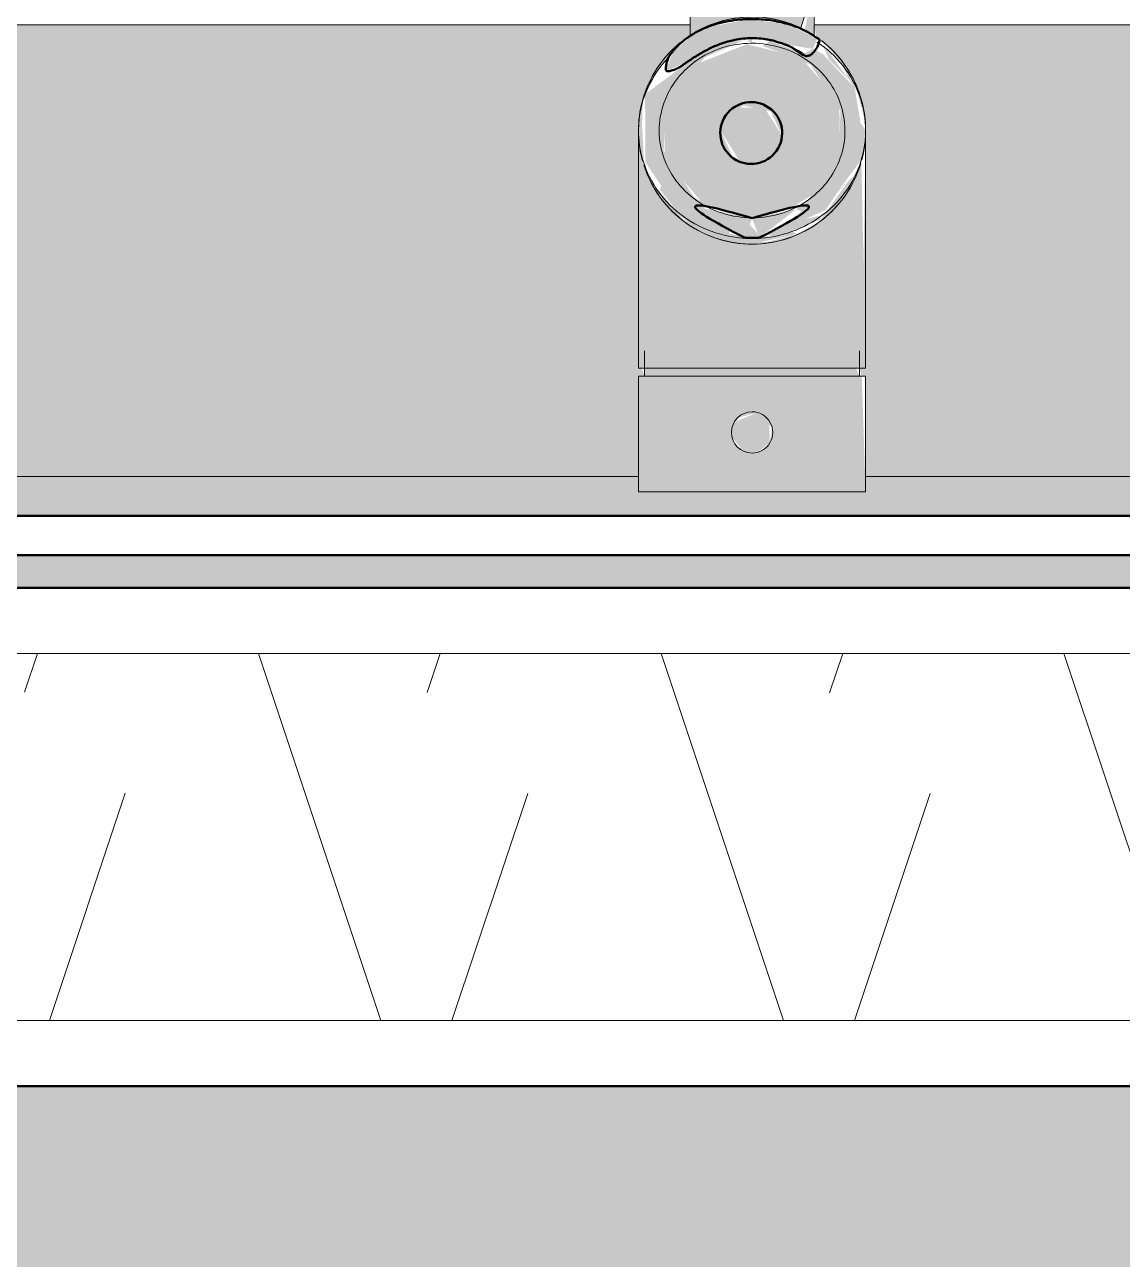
# Model space of a CAD drawing. Header units: inches. Extents: x -4218 to -1814, y 9706 to 12426.
# Drawn here: x -2580.91 to -2570.44, y 10645.15 to 10656.92 of the extents above; entities that cross this region are included whole.
import ezdxf

# ---------------------------------------------------------------- set-up
doc = ezdxf.new("R2010")
doc.units = ezdxf.units.IN
doc.header["$MEASUREMENT"] = 0
for name, color, linetype, lineweight in [('0-1', 7, 'Continuous', 5), ('0-2', 10, 'Continuous', 13), ('A-AREA-PATT-2', 7, 'Continuous', 9), ('A-GENM-1', 11, 'Continuous', 9), ('A-GENM-2', 7, 'Continuous', 9), ('A-GENM-3', 250, 'Continuous', 50), ('A-WALL-3', 250, 'Continuous', 50), ('A-WALL-4', 10, 'Continuous', 13), ('A-WALL-PATT-1', 7, 'Continuous', 9), ('A-WALL-PATT-2', 53, 'Continuous', 9), ('P-SANR-FIXT-2', 7, 'Continuous', 9), ('Q-CASE-1', 9, 'Continuous', 9), ('Q-CASE-3', 7, 'Continuous', 9)]:
    doc.layers.add(name, color=color, linetype=linetype, lineweight=lineweight)
pattern_1 = [(0, (0, 0), (30.72, 7.68), [1.267, -21.773, 1.267, -21.773, -122.88]), (0, (0, 0), (30.72, 7.68), [-46.08, 1.267, -44.813, 1.267, -21.773, -53.76]), (0, (0, 0), (30.72, 7.68), [-115.2, 1.267, -14.093, 1.267, -37.133]), (120, (11.52, 3.84), (-22.011075, 22.7643004), [1.267, -21.773, 1.267, -21.773, -122.88]), (120, (11.52, 3.84), (-22.011075, 22.7643004), [-46.08, 1.267, -44.813, 1.267, -21.773, -53.76]), (120, (11.52, 3.84), (-22.011075, 22.7643004), [-115.2, 1.267, -14.093, 1.267, -37.133]), (240, (15.36, 19.2), (-8.708925, -30.4443004), [1.267, -21.773, 1.267, -21.773, -122.88]), (240, (15.36, 19.2), (-8.708925, -30.4443004), [-46.08, 1.267, -44.813, 1.267, -21.773, -53.76]), (240, (15.36, 19.2), (-8.708925, -30.4443004), [-115.2, 1.267, -14.093, 1.267, -37.133])]

# ---------------------------------------------------------------- blocks, each defined once
blk = doc.blocks.new('Vanity Cabinet-Double Door - 33_-V63-FLOOR PLAN - 2ND FLOOR')
at = {"layer": 'Q-CASE-1'}
h = blk.add_hatch(color=256, dxfattribs=at)
h.paths.add_polyline_path([(15.238, 5.058), (1.978, 5.058), (2.001, 4.932), (2.082, 4.869), (2.248, 4.692), (2.375, 4.47), (2.454, 4.174), (2.47, 4.049), (2.433, 1.785), (2.411, 1.785), (2.433, 1.707), (2.47, 1.707), (2.47, 0.75), (16.488, 0.75), (16.488, 5.058)], flags=0)
h.paths.add_polyline_path([(-14.617, 5.058), (-15.012, 5.058), (-15.012, 0.75), (0.305, 0.75), (0.343, 1.707), (0.364, 1.707), (0.334, 1.785), (0.305, 1.785), (0.342, 4.329), (0.511, 4.67), (0.762, 4.928), (0.797, 4.969), (0.797, 5.058), (-13.762, 5.058)], flags=0)
blk.add_hatch(color=256, dxfattribs=at).paths.add_polyline_path([(16.488, 0.75), (2.47, 0.75), (2.433, 0.604), (0.305, 0.604), (0.305, 0.75), (-15.012, 0.75), (-15.387, 0.375), (16.863, 0.375)], flags=0)
at = {"layer": 'Q-CASE-3'}
for p, q in [((-15.012, 0.75), (0.305, 0.75)), ((2.47, 0.75), (16.488, 0.75))]:
    blk.add_line(p, q, dxfattribs=at)
blk = doc.blocks.new('kitchen_faucet_14143 - kitchen_faucet_14143-2440469-FLOOR PLAN - 2ND FLOOR')
at = {"layer": 'A-GENM-1'}
h = blk.add_hatch(color=256, dxfattribs=at)
h.paths.add_polyline_path([(0.292, 0.117), (0.05, 0.287), (-0.222, 0.115), (-0.216, -0.152), (-0.002, -0.302), (0.27, -0.132), (0.291, 0.106)], flags=0)
h.paths.add_polyline_path([(-6.524, 2.152), (-6.719, 2.408), (-6.988, 2.372), (-7.096, 2.119), (-6.935, 1.897), (-6.664, 1.91), (-6.528, 2.146)], flags=0)
for points in [[(-0.97, 0.462), (-6.244, 2.135), (-6.311, 1.881), (-6.367, 1.801), (-1.068, 0.112), (-0.987, 0.422), (-0.973, 0.457)], [(2.264, -1.083), (2.264, 1.083), (0.289, 1.042), (0.638, 0.864), (0.879, 0.626), (0.987, 0.422), (1.063, 0.149), (1.065, -0.132), (0.998, -0.395), (0.843, -0.664), (0.638, -0.864), (0.421, -0.988), (0.215, -1.054), (0.215, -1.083), (2.1, -1.083)], [(2.342, -1.024), (2.342, 1.024), (2.264, 0.989), (2.264, -1.024)], [(-0.569, -0.816), (-0.662, -0.607), (-0.831, -0.288), (-0.879, 0.046), (-0.832, 0.269), (-0.777, 0.581), (-0.878, 0.622), (-1.019, 0.324), (-1.059, -0.048), (-0.981, -0.436), (-0.917, -0.553), (-0.759, -0.749), (-0.596, -0.813), (-0.574, -0.815)], [(3.069, 0.051), (2.977, 0.17), (2.801, 0.164), (2.688, 0.051), (2.78, -0.17), (2.929, -0.19), (3.026, -0.106), (3.055, 0)], [(0.947, -0.19), (0.739, -0.47), (0.717, -0.394), (0.638, -0.551), (0.194, -0.842), (-0.274, -0.831), (-0.7, -0.448), (-0.852, -0.094), (-0.847, -0.229), (-0.727, -0.506), (-0.35, -1.016), (-0.341, -1.02), (0.302, -1.016), (0.445, -0.921), (0.795, -0.682), (0.94, -0.219)], [(0.984, -0.221), (0.939, -0.221), (0.795, -0.682), (0.525, -0.862), (0.563, -0.879), (0.818, -0.678), (0.892, -0.587), (0.975, -0.28)]]:
    blk.add_hatch(color=256, dxfattribs=at).paths.add_polyline_path(points, flags=0)
h = blk.add_hatch(color=256, dxfattribs=at)
h.paths.add_polyline_path([(-0.838, 0), (-0.881, 0), (-0.845, -0.048)], flags=0)
h.paths.add_polyline_path([(0.837, 0), (0.708, 0.422), (0.621, 0.564), (0.259, 0.842), (-0.274, 0.831), (-0.693, 0.47), (-0.823, -0.048), (-0.621, -0.564), (-0.256, -0.842), (0.274, -0.831), (0.693, -0.47), (0.826, -0.054)], flags=0)
h.paths.add_polyline_path([(0.886, 0), (0.843, 0.002), (0.885, -0.001)], flags=0)
h.paths.add_polyline_path([(1.083, 0), (0.985, 0.428), (0.96, 0.375), (1.009, 0.198), (1.009, 0.091), (0.984, 0.057), (0.896, -0.023), (1.021, -0.071), (0.981, -0.212), (0.975, -0.28), (0.888, -0.6), (1.002, -0.386), (1.065, -0.132)], flags=0)
h.paths.add_polyline_path([(0.851, -0.655), (0.486, -0.961), (0.66, -0.847), (0.843, -0.664)], flags=0)
h.paths.add_polyline_path([(0.851, 0.655), (0.638, 0.864), (0.404, 0.994), (0.484, 0.917), (0.843, 0.66)], flags=0)
h.paths.add_polyline_path([(0.322, 1.029), (0.28, 1.046), (0, 1.083), (-0.079, 1.03), (0.293, 1.026)], flags=0)
h.paths.add_polyline_path([(0.319, -1.03), (-0.206, -1.056), (0, -1.083), (0.317, -1.031)], flags=0)
h.paths.add_polyline_path([(0.292, 0.117), (0.266, -0.177), (-0.002, -0.302), (-0.24, -0.086), (-0.182, 0.178), (0.05, 0.287), (0.27, 0.132)], flags=0)
h.paths.add_polyline_path([(-0.353, 1.016), (-0.66, 0.847), (-0.495, 0.919), (-0.353, 1.016)], flags=0)
h.paths.add_polyline_path([(-0.356, -1.014), (-0.58, -0.908), (-0.404, -0.994), (-0.358, -1.013)], flags=0)
h.paths.add_polyline_path([(-0.887, 0.607), (-0.993, 0.409), (-1.068, 0.112), (-1.061, -0.162), (-1.056, 0.108), (-1.003, 0.375), (-0.908, 0.574)], flags=0)
h = blk.add_hatch(color=256, dxfattribs=at)
h.paths.add_polyline_path([(3.445, -1.083), (3.445, 1.083), (2.342, 1.046), (2.342, -1.083), (3.299, -1.083)], flags=0)
h.paths.add_polyline_path([(3.069, 0.051), (3.018, -0.139), (2.929, -0.19), (2.739, -0.139), (2.688, 0.051), (2.827, 0.19), (2.977, 0.17), (3.049, 0.098)], flags=0)
h = blk.add_hatch(color=256, dxfattribs=at)
h.paths.add_polyline_path([(-0.259, 0.842), (-0.212, 0.894), (-0.256, 0.844)], flags=0)
h.paths.add_polyline_path([(0.955, 0.252), (0.759, 0.701), (0.553, 0.838), (0.278, 1.042), (-0.116, 1.028), (-0.413, 0.977), (-0.546, 0.847), (-0.73, 0.674), (-0.777, 0.581), (-0.73, 0.495), (-0.856, 0.17), (-0.806, 0.103), (-0.629, 0.558), (-0.194, 0.842), (0.275, 0.83), (0.678, 0.521), (0.749, 0.422), (0.771, 0.468), (0.945, 0.259)], flags=0)
h = blk.add_hatch(color=256, dxfattribs=at)
h.paths.add_polyline_path([(1.009, 0.198), (0.938, 0.446), (0.84, 0.662), (0.815, 0.63), (0.896, 0.292), (0.91, 0.248), (0.994, 0.157)], flags=0)
h.paths.add_polyline_path([(0.661, 0.752), (0.404, 0.98), (0.638, 0.764)], flags=0)
h.paths.add_polyline_path([(-0.488, 0.923), (-0.825, 0.673), (-0.678, 0.733), (-0.495, 0.913)], flags=0)
h = blk.add_hatch(color=256, dxfattribs=at)
h.paths.add_polyline_path([(-0.9, -0.591), (-0.997, -0.398), (-1.066, -0.127), (-1.111, 0.094), (-2.64, 0.591), (-4.157, 0.55), (-4.044, 0.591), (-6.299, 0.57), (-6.299, -0.591), (-4.149, -0.565), (-4.113, -0.546), (-3.975, -0.591), (-0.938, -0.591)], flags=0)
h.paths.add_polyline_path([(-0.9, 0.591), (-1.304, 0.57), (-0.954, 0.502), (-0.908, 0.58)], flags=0)
h = blk.add_hatch(color=256, dxfattribs=at)
h.paths.add_polyline_path([(0.837, 0), (1.021, 0.071), (0.749, 0.422), (0.827, 0.048)], flags=0)
h.paths.add_polyline_path([(1.021, -0.071), (0.837, 0), (0.725, -0.541), (0.989, -0.122)], flags=0)
at = {"layer": 'A-GENM-2'}
for p, q in [((-0.97, 0.462), (-6.243, 2.175)), ((2.264, 1.083), (0, 1.083)), ((2.264, 1.083), (2.264, -1.083)), ((3.445, 1.083), (2.342, 1.083)), ((2.342, -1.083), (2.342, 1.083)), ((3.445, 1.083), (3.445, -1.083)), ((2.342, 1.024), (2.101, 1.024)), ((-0.9, 0.591), (-1.366, 0.591)), ((-6.299, -0.591), (-0.9, -0.591)), ((2.101, -1.024), (2.342, -1.024)), ((0, -1.083), (2.264, -1.083)), ((2.342, -1.083), (3.445, -1.083))]:
    blk.add_line(p, q, dxfattribs=at)
at = {"layer": 'A-GENM-2', "flags": 128}
for points in [[(0.269, 1.049), (0.227, 1.059), (0.184, 1.067), (0.141, 1.073), (0.098, 1.078), (0.055, 1.081), (0.012, 1.083), (-0.032, 1.082), (-0.075, 1.08), (-0.118, 1.076), (-0.161, 1.071), (-0.204, 1.063), (-0.246, 1.054), (-0.288, 1.044), (-0.329, 1.031), (-0.37, 1.017), (-0.411, 1.002), (-0.451, 0.984), (-0.49, 0.966), (-0.528, 0.945), (-0.565, 0.923), (-0.602, 0.9), (-0.637, 0.875), (-0.672, 0.849), (-0.705, 0.822), (-0.737, 0.793), (-0.768, 0.763), (-0.798, 0.731), (-0.827, 0.699), (-0.854, 0.665)], [(0, 1.083), (-0.041, 1.082), (-0.083, 1.079), (-0.124, 1.075), (-0.165, 1.069), (-0.206, 1.061), (-0.246, 1.051), (-0.286, 1.04), (-0.325, 1.027), (-0.364, 1.013), (-0.403, 0.996), (-0.44, 0.979), (-0.477, 0.959), (-0.513, 0.938), (-0.549, 0.916), (-0.583, 0.892), (-0.617, 0.867), (-0.649, 0.84), (-0.681, 0.812), (-0.711, 0.783), (-0.74, 0.752), (-0.768, 0.721), (-0.795, 0.688), (-0.82, 0.654), (-0.844, 0.619)], [(0.269, 1.049), (0.227, 1.059), (0.184, 1.067), (0.141, 1.073), (0.098, 1.078), (0.055, 1.081), (0.012, 1.083), (-0.032, 1.082), (-0.075, 1.08), (-0.118, 1.076), (-0.161, 1.071), (-0.204, 1.063), (-0.246, 1.054), (-0.288, 1.044), (-0.329, 1.031)], [(0.269, 1.049), (0.227, 1.059), (0.184, 1.067), (0.141, 1.073), (0.098, 1.078), (0.055, 1.081), (0.012, 1.083), (-0.032, 1.082), (-0.075, 1.08), (-0.118, 1.076), (-0.161, 1.071), (-0.204, 1.063), (-0.246, 1.054), (-0.288, 1.044), (-0.329, 1.031)], [(0.269, 1.049), (0.227, 1.059), (0.184, 1.067), (0.141, 1.073), (0.098, 1.078), (0.055, 1.081), (0.012, 1.083), (-0.032, 1.082), (-0.075, 1.08), (-0.118, 1.076), (-0.161, 1.071), (-0.204, 1.063), (-0.246, 1.054), (-0.288, 1.044), (-0.329, 1.031)], [(0.269, 1.049), (0.227, 1.059), (0.184, 1.067), (0.141, 1.073), (0.098, 1.078), (0.055, 1.081), (0.012, 1.083), (-0.032, 1.082), (-0.075, 1.08), (-0.118, 1.076), (-0.161, 1.071), (-0.204, 1.063), (-0.246, 1.054), (-0.288, 1.044), (-0.329, 1.031)], [(0.269, 1.049), (0.227, 1.059), (0.184, 1.067), (0.141, 1.073), (0.098, 1.078), (0.055, 1.081), (0.012, 1.083), (-0.032, 1.082), (-0.075, 1.08), (-0.118, 1.076), (-0.161, 1.071), (-0.204, 1.063), (-0.246, 1.054), (-0.288, 1.044), (-0.329, 1.031)], [(1.029, 0), (1.028, 0.043), (1.026, 0.086), (1.022, 0.129), (1.016, 0.172), (1.009, 0.214), (1, 0.256), (0.989, 0.298), (0.977, 0.339), (0.964, 0.38), (0.949, 0.42), (0.932, 0.459), (0.914, 0.498), (0.894, 0.536), (0.873, 0.573), (0.851, 0.609), (0.827, 0.644), (0.802, 0.679), (0.775, 0.712), (0.748, 0.744), (0.719, 0.775), (0.689, 0.804), (0.658, 0.833), (0.626, 0.86), (0.592, 0.885), (0.558, 0.91), (0.523, 0.932), (0.487, 0.954), (0.45, 0.974), (0.413, 0.992), (0.375, 1.008), (0.336, 1.023), (0.297, 1.037), (0.257, 1.048), (0.216, 1.058), (0.176, 1.067), (0.135, 1.073), (0.094, 1.078), (0.053, 1.081), (0.011, 1.083), (0, 1.083)], [(-0.37, 1.017), (-0.411, 1.002), (-0.451, 0.984), (-0.49, 0.966), (-0.528, 0.945), (-0.565, 0.923), (-0.602, 0.9), (-0.637, 0.875), (-0.672, 0.849), (-0.705, 0.822), (-0.737, 0.793), (-0.768, 0.763), (-0.798, 0.731), (-0.827, 0.699), (-0.854, 0.665)], [(-0.37, 1.017), (-0.411, 1.002), (-0.451, 0.984), (-0.49, 0.966), (-0.528, 0.945), (-0.565, 0.923), (-0.602, 0.9), (-0.637, 0.875), (-0.672, 0.849), (-0.705, 0.822), (-0.737, 0.793), (-0.768, 0.763), (-0.798, 0.731), (-0.827, 0.699), (-0.854, 0.665)], [(-0.37, 1.017), (-0.411, 1.002), (-0.451, 0.984), (-0.49, 0.966), (-0.528, 0.945), (-0.565, 0.923), (-0.602, 0.9), (-0.637, 0.875), (-0.672, 0.849), (-0.705, 0.822), (-0.737, 0.793), (-0.768, 0.763), (-0.798, 0.731), (-0.827, 0.699), (-0.854, 0.665)], [(-0.37, 1.017), (-0.411, 1.002), (-0.451, 0.984), (-0.49, 0.966), (-0.528, 0.945), (-0.565, 0.923), (-0.602, 0.9), (-0.637, 0.875), (-0.672, 0.849), (-0.705, 0.822), (-0.737, 0.793), (-0.768, 0.763), (-0.798, 0.731), (-0.827, 0.699), (-0.854, 0.665)], [(-0.37, 1.017), (-0.411, 1.002), (-0.451, 0.984), (-0.49, 0.966), (-0.528, 0.945), (-0.565, 0.923), (-0.602, 0.9), (-0.637, 0.875), (-0.672, 0.849), (-0.705, 0.822), (-0.737, 0.793), (-0.768, 0.763), (-0.798, 0.731), (-0.827, 0.699), (-0.854, 0.665)], [(1.083, 0), (1.082, 0.043), (1.079, 0.087), (1.075, 0.13), (1.069, 0.172), (1.061, 0.215), (1.052, 0.257), (1.041, 0.299), (1.028, 0.341), (1.013, 0.381), (0.997, 0.422), (0.98, 0.461), (0.96, 0.5), (0.94, 0.538), (0.917, 0.575), (0.894, 0.611), (0.868, 0.647), (0.842, 0.681), (0.814, 0.714), (0.785, 0.746), (0.754, 0.777), (0.723, 0.806), (0.69, 0.834), (0.656, 0.861), (0.621, 0.887), (0.585, 0.911), (0.548, 0.934), (0.51, 0.955), (0.472, 0.975), (0.432, 0.993), (0.392, 1.009), (0.352, 1.024), (0.31, 1.037)], [(0.868, 0.647), (0.842, 0.681), (0.814, 0.714), (0.785, 0.746), (0.754, 0.777), (0.723, 0.806), (0.69, 0.834), (0.656, 0.861), (0.621, 0.887), (0.585, 0.911), (0.548, 0.934), (0.51, 0.955), (0.472, 0.975), (0.432, 0.993), (0.392, 1.009)], [(0.868, 0.647), (0.842, 0.681), (0.814, 0.714), (0.785, 0.746), (0.754, 0.777), (0.723, 0.806), (0.69, 0.834), (0.656, 0.861), (0.621, 0.887), (0.585, 0.911), (0.548, 0.934), (0.51, 0.955), (0.472, 0.975), (0.432, 0.993), (0.392, 1.009)], [(0.868, 0.647), (0.842, 0.681), (0.814, 0.714), (0.785, 0.746), (0.754, 0.777), (0.723, 0.806), (0.69, 0.834), (0.656, 0.861), (0.621, 0.887), (0.585, 0.911), (0.548, 0.934), (0.51, 0.955), (0.472, 0.975), (0.432, 0.993), (0.392, 1.009)], [(0.868, 0.647), (0.842, 0.681), (0.814, 0.714), (0.785, 0.746), (0.754, 0.777), (0.723, 0.806), (0.69, 0.834), (0.656, 0.861), (0.621, 0.887), (0.585, 0.911), (0.548, 0.934), (0.51, 0.955), (0.472, 0.975), (0.432, 0.993), (0.392, 1.009)], [(0.868, 0.647), (0.842, 0.681), (0.814, 0.714), (0.785, 0.746), (0.754, 0.777), (0.723, 0.806), (0.69, 0.834), (0.656, 0.861), (0.621, 0.887), (0.585, 0.911), (0.548, 0.934), (0.51, 0.955), (0.472, 0.975), (0.432, 0.993), (0.392, 1.009)], [(-0.832, 0), (-0.832, 0.036), (-0.83, 0.071), (-0.826, 0.107), (-0.821, 0.142), (-0.815, 0.177), (-0.808, 0.212), (-0.799, 0.246), (-0.789, 0.28), (-0.778, 0.314), (-0.766, 0.347), (-0.752, 0.379), (-0.737, 0.411), (-0.721, 0.442), (-0.704, 0.473), (-0.685, 0.502), (-0.666, 0.531), (-0.645, 0.559), (-0.624, 0.586), (-0.601, 0.612), (-0.578, 0.637), (-0.553, 0.661), (-0.528, 0.685), (-0.502, 0.706), (-0.475, 0.727), (-0.448, 0.747), (-0.419, 0.765), (-0.39, 0.782), (-0.361, 0.798), (-0.33, 0.813), (-0.3, 0.826), (-0.269, 0.838), (-0.237, 0.849), (-0.205, 0.858), (-0.173, 0.866), (-0.141, 0.873), (-0.108, 0.878), (-0.075, 0.882), (-0.042, 0.885), (-0.009, 0.886), (0, 0.886)], [(0, 0.886), (0.033, 0.885), (0.066, 0.883), (0.099, 0.88), (0.132, 0.875), (0.164, 0.868), (0.197, 0.861), (0.229, 0.852), (0.26, 0.841), (0.291, 0.83), (0.322, 0.817), (0.353, 0.802), (0.382, 0.787), (0.411, 0.77), (0.44, 0.752), (0.468, 0.733), (0.495, 0.712), (0.521, 0.691), (0.547, 0.668), (0.571, 0.644), (0.595, 0.619), (0.618, 0.593), (0.64, 0.567), (0.661, 0.539), (0.68, 0.51), (0.699, 0.481), (0.717, 0.45), (0.733, 0.42), (0.748, 0.388), (0.762, 0.356), (0.775, 0.323), (0.787, 0.289), (0.797, 0.255), (0.806, 0.221), (0.814, 0.186), (0.82, 0.151), (0.825, 0.116), (0.829, 0.081), (0.831, 0.045), (0.832, 0.01), (0.832, 0)], [(1.083, 0), (1.082, 0.043), (1.079, 0.087), (1.075, 0.13), (1.069, 0.172), (1.061, 0.215), (1.052, 0.257), (1.041, 0.299), (1.028, 0.341), (1.013, 0.381), (0.997, 0.422), (0.98, 0.461), (0.96, 0.5), (0.94, 0.538), (0.917, 0.575), (0.894, 0.611)], [(1.083, 0), (1.082, 0.043), (1.079, 0.087), (1.075, 0.13), (1.069, 0.172), (1.061, 0.215), (1.052, 0.257), (1.041, 0.299), (1.028, 0.341), (1.013, 0.381), (0.997, 0.422), (0.98, 0.461), (0.96, 0.5), (0.94, 0.538), (0.917, 0.575), (0.894, 0.611)], [(1.083, 0), (1.082, 0.043), (1.079, 0.087), (1.075, 0.13), (1.069, 0.172), (1.061, 0.215), (1.052, 0.257), (1.041, 0.299), (1.028, 0.341), (1.013, 0.381), (0.997, 0.422), (0.98, 0.461), (0.96, 0.5), (0.94, 0.538), (0.917, 0.575), (0.894, 0.611)], [(1.083, 0), (1.082, 0.043), (1.079, 0.087), (1.075, 0.13), (1.069, 0.172), (1.061, 0.215), (1.052, 0.257), (1.041, 0.299), (1.028, 0.341), (1.013, 0.381), (0.997, 0.422), (0.98, 0.461), (0.96, 0.5), (0.94, 0.538), (0.917, 0.575), (0.894, 0.611)], [(1.083, 0), (1.082, 0.043), (1.079, 0.087), (1.075, 0.13), (1.069, 0.172), (1.061, 0.215), (1.052, 0.257), (1.041, 0.299), (1.028, 0.341), (1.013, 0.381), (0.997, 0.422), (0.98, 0.461), (0.96, 0.5), (0.94, 0.538), (0.917, 0.575), (0.894, 0.611)], [(-0.951, 0.507), (-0.969, 0.468), (-0.986, 0.429), (-1.002, 0.389), (-1.016, 0.349), (-1.028, 0.308), (-1.039, 0.266), (-1.048, 0.224), (-1.056, 0.182), (-1.062, 0.139), (-1.066, 0.096), (-1.069, 0.053), (-1.07, 0.01), (-1.07, 0)], [(-0.874, 0), (-0.873, 0.036), (-0.871, 0.071), (-0.868, 0.107), (-0.863, 0.142), (-0.857, 0.177), (-0.849, 0.212), (-0.841, 0.246), (-0.831, 0.28), (-0.82, 0.314), (-0.807, 0.347), (-0.793, 0.379), (-0.779, 0.411), (-0.762, 0.442), (-0.745, 0.473), (-0.73, 0.497)], [(-0.988, 0.443), (-1.005, 0.403), (-1.02, 0.363), (-1.034, 0.322), (-1.046, 0.28), (-1.056, 0.238), (-1.065, 0.196), (-1.072, 0.153), (-1.077, 0.11), (-1.081, 0.067), (-1.082, 0.023), (-1.083, 0)], [(-0.988, 0.443), (-1.005, 0.403), (-1.02, 0.363), (-1.034, 0.322), (-1.046, 0.28), (-1.056, 0.238), (-1.065, 0.196), (-1.072, 0.153), (-1.077, 0.11), (-1.081, 0.067), (-1.082, 0.023), (-1.083, 0)], [(-0.988, 0.443), (-1.005, 0.403), (-1.02, 0.363), (-1.034, 0.322), (-1.046, 0.28), (-1.056, 0.238), (-1.065, 0.196), (-1.072, 0.153), (-1.077, 0.11), (-1.081, 0.067), (-1.082, 0.023), (-1.083, 0)], [(-0.988, 0.443), (-1.005, 0.403), (-1.02, 0.363), (-1.034, 0.322), (-1.046, 0.28), (-1.056, 0.238), (-1.065, 0.196), (-1.072, 0.153), (-1.077, 0.11), (-1.081, 0.067), (-1.082, 0.023), (-1.083, 0)], [(-0.988, 0.443), (-1.005, 0.403), (-1.02, 0.363), (-1.034, 0.322), (-1.046, 0.28), (-1.056, 0.238), (-1.065, 0.196), (-1.072, 0.153), (-1.077, 0.11), (-1.081, 0.067), (-1.082, 0.023), (-1.083, 0)], [(-0.988, 0.443), (-1.005, 0.403), (-1.02, 0.363), (-1.034, 0.322), (-1.046, 0.28), (-1.056, 0.238), (-1.065, 0.196), (-1.072, 0.153), (-1.077, 0.11), (-1.081, 0.067), (-1.082, 0.023), (-1.083, 0)], [(-1.083, 0), (-1.082, -0.043), (-1.079, -0.087), (-1.075, -0.13), (-1.069, -0.172), (-1.061, -0.215), (-1.052, -0.257), (-1.041, -0.299), (-1.028, -0.341), (-1.013, -0.381), (-0.997, -0.422)], [(-1.083, 0), (-1.082, -0.043), (-1.079, -0.087), (-1.075, -0.13), (-1.069, -0.172), (-1.061, -0.215), (-1.052, -0.257), (-1.041, -0.299), (-1.028, -0.341), (-1.013, -0.381), (-0.997, -0.422)], [(-1.083, 0), (-1.082, -0.043), (-1.079, -0.087), (-1.075, -0.13), (-1.069, -0.172), (-1.061, -0.215), (-1.052, -0.257), (-1.041, -0.299), (-1.028, -0.341), (-1.013, -0.381), (-0.997, -0.422)], [(-1.083, 0), (-1.082, -0.043), (-1.079, -0.087), (-1.075, -0.13), (-1.069, -0.172), (-1.061, -0.215), (-1.052, -0.257), (-1.041, -0.299), (-1.028, -0.341), (-1.013, -0.381), (-0.997, -0.422)], [(-1.083, 0), (-1.082, -0.043), (-1.079, -0.087), (-1.075, -0.13), (-1.069, -0.172), (-1.061, -0.215), (-1.052, -0.257), (-1.041, -0.299), (-1.028, -0.341), (-1.013, -0.381), (-0.997, -0.422)], [(-1.083, 0), (-1.082, -0.043), (-1.079, -0.087), (-1.075, -0.13), (-1.069, -0.172), (-1.061, -0.215), (-1.052, -0.257), (-1.041, -0.299), (-1.028, -0.341), (-1.013, -0.381), (-0.997, -0.422)], [(-1.07, 0), (-1.07, -0.043), (-1.067, -0.086), (-1.063, -0.129), (-1.057, -0.172), (-1.05, -0.214), (-1.041, -0.256), (-1.031, -0.298), (-1.019, -0.339), (-1.005, -0.38), (-0.99, -0.42), (-0.973, -0.459), (-0.955, -0.498), (-0.951, -0.507)], [(-0.775, -0.419), (-0.79, -0.387), (-0.804, -0.355), (-0.817, -0.322), (-0.828, -0.288), (-0.839, -0.254), (-0.848, -0.22), (-0.855, -0.185), (-0.862, -0.15), (-0.867, -0.115), (-0.87, -0.08), (-0.873, -0.044), (-0.874, -0.008), (-0.874, 0)], [(0, -0.886), (-0.033, -0.885), (-0.066, -0.883), (-0.099, -0.88), (-0.132, -0.875), (-0.164, -0.868), (-0.197, -0.861), (-0.229, -0.852), (-0.26, -0.841), (-0.291, -0.83), (-0.322, -0.817), (-0.353, -0.802), (-0.382, -0.787), (-0.411, -0.77), (-0.44, -0.752), (-0.468, -0.733), (-0.495, -0.712), (-0.521, -0.691), (-0.547, -0.668), (-0.571, -0.644), (-0.595, -0.619), (-0.618, -0.593), (-0.64, -0.567), (-0.661, -0.539), (-0.68, -0.51), (-0.699, -0.481), (-0.717, -0.45), (-0.733, -0.42), (-0.748, -0.388), (-0.762, -0.356), (-0.775, -0.323), (-0.787, -0.289), (-0.797, -0.255), (-0.806, -0.221), (-0.814, -0.186), (-0.82, -0.151), (-0.825, -0.116), (-0.829, -0.081), (-0.831, -0.045), (-0.832, -0.01), (-0.832, 0)], [(0, -1.083), (0.041, -1.082), (0.083, -1.079), (0.124, -1.075), (0.165, -1.069), (0.206, -1.061), (0.246, -1.051), (0.286, -1.04), (0.325, -1.027), (0.364, -1.013), (0.403, -0.996), (0.44, -0.979), (0.477, -0.959), (0.513, -0.938), (0.549, -0.916), (0.583, -0.892), (0.617, -0.867), (0.649, -0.84), (0.681, -0.812), (0.711, -0.783), (0.74, -0.752), (0.768, -0.721), (0.795, -0.688), (0.82, -0.654), (0.844, -0.619), (0.867, -0.583), (0.889, -0.546), (0.909, -0.508), (0.927, -0.47), (0.944, -0.431), (0.96, -0.391), (0.974, -0.35), (0.986, -0.309), (0.997, -0.267), (1.006, -0.225), (1.014, -0.183), (1.02, -0.141), (1.025, -0.098), (1.028, -0.055), (1.029, -0.012), (1.029, 0)], [(0.832, 0), (0.832, -0.036), (0.83, -0.071), (0.826, -0.107), (0.821, -0.142), (0.815, -0.177), (0.808, -0.212), (0.799, -0.246), (0.789, -0.28), (0.778, -0.314), (0.766, -0.347), (0.752, -0.379), (0.737, -0.411), (0.721, -0.442), (0.704, -0.473), (0.685, -0.502), (0.666, -0.531), (0.645, -0.559), (0.624, -0.586), (0.601, -0.612), (0.578, -0.637), (0.553, -0.661), (0.528, -0.685), (0.502, -0.706), (0.475, -0.727), (0.448, -0.747), (0.419, -0.765), (0.39, -0.782), (0.361, -0.798), (0.33, -0.813), (0.3, -0.826), (0.269, -0.838), (0.237, -0.849), (0.205, -0.858), (0.173, -0.866), (0.141, -0.873), (0.108, -0.878), (0.075, -0.882), (0.042, -0.885), (0.009, -0.886), (0, -0.886)], [(0.329, -1.031), (0.37, -1.017), (0.411, -1.002), (0.451, -0.984), (0.49, -0.966), (0.528, -0.945), (0.565, -0.923), (0.602, -0.9), (0.637, -0.875), (0.672, -0.849), (0.705, -0.822), (0.737, -0.793), (0.768, -0.763), (0.798, -0.731), (0.827, -0.699), (0.854, -0.665), (0.88, -0.63), (0.905, -0.595), (0.928, -0.558), (0.949, -0.521), (0.969, -0.482), (0.988, -0.443), (1.005, -0.403), (1.02, -0.363), (1.034, -0.322), (1.046, -0.28), (1.056, -0.238), (1.065, -0.196), (1.072, -0.153), (1.077, -0.11), (1.081, -0.067), (1.082, -0.023), (1.083, 0)], [(0.88, -0.63), (0.905, -0.595), (0.928, -0.558), (0.949, -0.521), (0.969, -0.482), (0.988, -0.443), (1.005, -0.403), (1.02, -0.363), (1.034, -0.322), (1.046, -0.28), (1.056, -0.238), (1.065, -0.196), (1.072, -0.153), (1.077, -0.11), (1.081, -0.067), (1.082, -0.023), (1.083, 0)], [(0.88, -0.63), (0.905, -0.595), (0.928, -0.558), (0.949, -0.521), (0.969, -0.482), (0.988, -0.443), (1.005, -0.403), (1.02, -0.363), (1.034, -0.322), (1.046, -0.28), (1.056, -0.238), (1.065, -0.196), (1.072, -0.153), (1.077, -0.11), (1.081, -0.067), (1.082, -0.023), (1.083, 0)], [(0.88, -0.63), (0.905, -0.595), (0.928, -0.558), (0.949, -0.521), (0.969, -0.482), (0.988, -0.443), (1.005, -0.403), (1.02, -0.363), (1.034, -0.322), (1.046, -0.28), (1.056, -0.238), (1.065, -0.196), (1.072, -0.153), (1.077, -0.11), (1.081, -0.067), (1.082, -0.023), (1.083, 0)], [(0.88, -0.63), (0.905, -0.595), (0.928, -0.558), (0.949, -0.521), (0.969, -0.482), (0.988, -0.443), (1.005, -0.403), (1.02, -0.363), (1.034, -0.322), (1.046, -0.28), (1.056, -0.238), (1.065, -0.196), (1.072, -0.153), (1.077, -0.11), (1.081, -0.067), (1.082, -0.023), (1.083, 0)], [(0.88, -0.63), (0.905, -0.595), (0.928, -0.558), (0.949, -0.521), (0.969, -0.482), (0.988, -0.443), (1.005, -0.403), (1.02, -0.363), (1.034, -0.322), (1.046, -0.28), (1.056, -0.238), (1.065, -0.196), (1.072, -0.153), (1.077, -0.11), (1.081, -0.067), (1.082, -0.023), (1.083, 0)], [(-0.98, -0.461), (-0.96, -0.5), (-0.94, -0.538), (-0.917, -0.575), (-0.894, -0.611)], [(-0.98, -0.461), (-0.96, -0.5), (-0.94, -0.538), (-0.917, -0.575), (-0.894, -0.611)], [(-0.98, -0.461), (-0.96, -0.5), (-0.94, -0.538), (-0.917, -0.575), (-0.894, -0.611)], [(-0.98, -0.461), (-0.96, -0.5), (-0.94, -0.538), (-0.917, -0.575), (-0.894, -0.611)], [(-0.98, -0.461), (-0.96, -0.5), (-0.94, -0.538), (-0.917, -0.575), (-0.894, -0.611)], [(-0.98, -0.461), (-0.96, -0.5), (-0.94, -0.538), (-0.917, -0.575), (-0.894, -0.611)], [(0.37, -1.017), (0.411, -1.002), (0.451, -0.984), (0.49, -0.966), (0.528, -0.945), (0.565, -0.923), (0.602, -0.9), (0.637, -0.875), (0.672, -0.849), (0.705, -0.822), (0.737, -0.793), (0.768, -0.763), (0.798, -0.731), (0.827, -0.699), (0.854, -0.665)], [(0.37, -1.017), (0.411, -1.002), (0.451, -0.984), (0.49, -0.966), (0.528, -0.945), (0.565, -0.923), (0.602, -0.9), (0.637, -0.875), (0.672, -0.849), (0.705, -0.822), (0.737, -0.793), (0.768, -0.763), (0.798, -0.731), (0.827, -0.699), (0.854, -0.665)], [(0.37, -1.017), (0.411, -1.002), (0.451, -0.984), (0.49, -0.966), (0.528, -0.945), (0.565, -0.923), (0.602, -0.9), (0.637, -0.875), (0.672, -0.849), (0.705, -0.822), (0.737, -0.793), (0.768, -0.763), (0.798, -0.731), (0.827, -0.699), (0.854, -0.665)], [(0.37, -1.017), (0.411, -1.002), (0.451, -0.984), (0.49, -0.966), (0.528, -0.945), (0.565, -0.923), (0.602, -0.9), (0.637, -0.875), (0.672, -0.849), (0.705, -0.822), (0.737, -0.793), (0.768, -0.763), (0.798, -0.731), (0.827, -0.699), (0.854, -0.665)], [(0.37, -1.017), (0.411, -1.002), (0.451, -0.984), (0.49, -0.966), (0.528, -0.945), (0.565, -0.923), (0.602, -0.9), (0.637, -0.875), (0.672, -0.849), (0.705, -0.822), (0.737, -0.793), (0.768, -0.763), (0.798, -0.731), (0.827, -0.699), (0.854, -0.665)], [(-0.785, -0.746), (-0.754, -0.777), (-0.723, -0.806), (-0.69, -0.834), (-0.656, -0.861), (-0.621, -0.887), (-0.585, -0.911), (-0.548, -0.934), (-0.51, -0.955), (-0.472, -0.975), (-0.432, -0.993), (-0.392, -1.009)], [(-0.785, -0.746), (-0.754, -0.777), (-0.723, -0.806), (-0.69, -0.834), (-0.656, -0.861), (-0.621, -0.887), (-0.585, -0.911), (-0.548, -0.934), (-0.51, -0.955), (-0.472, -0.975), (-0.432, -0.993), (-0.392, -1.009)], [(-0.785, -0.746), (-0.754, -0.777), (-0.723, -0.806), (-0.69, -0.834), (-0.656, -0.861), (-0.621, -0.887), (-0.585, -0.911), (-0.548, -0.934), (-0.51, -0.955), (-0.472, -0.975), (-0.432, -0.993), (-0.392, -1.009)], [(-0.785, -0.746), (-0.754, -0.777), (-0.723, -0.806), (-0.69, -0.834), (-0.656, -0.861), (-0.621, -0.887), (-0.585, -0.911), (-0.548, -0.934), (-0.51, -0.955), (-0.472, -0.975), (-0.432, -0.993), (-0.392, -1.009)], [(-0.785, -0.746), (-0.754, -0.777), (-0.723, -0.806), (-0.69, -0.834), (-0.656, -0.861), (-0.621, -0.887), (-0.585, -0.911), (-0.548, -0.934), (-0.51, -0.955), (-0.472, -0.975), (-0.432, -0.993), (-0.392, -1.009)], [(-0.785, -0.746), (-0.754, -0.777), (-0.723, -0.806), (-0.69, -0.834), (-0.656, -0.861), (-0.621, -0.887), (-0.585, -0.911), (-0.548, -0.934), (-0.51, -0.955), (-0.472, -0.975), (-0.432, -0.993), (-0.392, -1.009)], [(-0.689, -0.804), (-0.658, -0.833), (-0.626, -0.86), (-0.592, -0.885), (-0.558, -0.91), (-0.523, -0.932), (-0.487, -0.954), (-0.45, -0.974), (-0.413, -0.992), (-0.375, -1.008), (-0.336, -1.023), (-0.297, -1.037), (-0.257, -1.048), (-0.216, -1.058), (-0.176, -1.067), (-0.135, -1.073), (-0.094, -1.078), (-0.053, -1.081), (-0.011, -1.083), (0, -1.083)], [(-0.352, -1.024), (-0.31, -1.037), (-0.269, -1.049), (-0.227, -1.059), (-0.184, -1.067), (-0.141, -1.073), (-0.098, -1.078), (-0.055, -1.081), (-0.012, -1.083), (0.032, -1.082), (0.075, -1.08), (0.118, -1.076), (0.161, -1.071), (0.204, -1.063), (0.246, -1.054), (0.288, -1.044)], [(-0.31, -1.037), (-0.269, -1.049), (-0.227, -1.059), (-0.184, -1.067), (-0.141, -1.073), (-0.098, -1.078), (-0.055, -1.081), (-0.012, -1.083), (0.032, -1.082), (0.075, -1.08), (0.118, -1.076), (0.161, -1.071), (0.204, -1.063), (0.246, -1.054), (0.288, -1.044)], [(-0.31, -1.037), (-0.269, -1.049), (-0.227, -1.059), (-0.184, -1.067), (-0.141, -1.073), (-0.098, -1.078), (-0.055, -1.081), (-0.012, -1.083), (0.032, -1.082), (0.075, -1.08), (0.118, -1.076), (0.161, -1.071), (0.204, -1.063), (0.246, -1.054), (0.288, -1.044)], [(-0.31, -1.037), (-0.269, -1.049), (-0.227, -1.059), (-0.184, -1.067), (-0.141, -1.073), (-0.098, -1.078), (-0.055, -1.081), (-0.012, -1.083), (0.032, -1.082), (0.075, -1.08), (0.118, -1.076), (0.161, -1.071), (0.204, -1.063), (0.246, -1.054), (0.288, -1.044)], [(-0.31, -1.037), (-0.269, -1.049), (-0.227, -1.059), (-0.184, -1.067), (-0.141, -1.073), (-0.098, -1.078), (-0.055, -1.081), (-0.012, -1.083), (0.032, -1.082), (0.075, -1.08), (0.118, -1.076), (0.161, -1.071), (0.204, -1.063), (0.246, -1.054), (0.288, -1.044)], [(-0.31, -1.037), (-0.269, -1.049), (-0.227, -1.059), (-0.184, -1.067), (-0.141, -1.073), (-0.098, -1.078), (-0.055, -1.081), (-0.012, -1.083), (0.032, -1.082), (0.075, -1.08), (0.118, -1.076), (0.161, -1.071), (0.204, -1.063), (0.246, -1.054), (0.288, -1.044)]]:
    blk.add_lwpolyline(points, dxfattribs=at)
at = {"layer": 'A-GENM-2'}
for centre, radius, start, end in [((0, 0), 1.083, 75, 105), ((0, 0), 1.083, 109.1524, 142.4111), ((0, 0), 1.083, 38.2261, 70.6452), ((0, 0), 1.083, 145.6184, 180), ((0, 0), 1.083, 0, 34.6633), ((2.878, 0), 0.197, 360, 180), ((0, 0), 1.083, 180, 214.6633), ((0, 0), 1.083, 324.8142, 360), ((2.878, 0), 0.197, 180, 360), ((0, 0), 1.083, 219.2199, 250.6452), ((0, 0), 1.083, 289.1524, 321.7739), ((0, 0), 1.083, 255, 285)]:
    blk.add_arc(centre, radius, start, end, dxfattribs=at)
at = {"layer": 'A-GENM-3'}
for start, end in [(324.9681, 144.9681), (144.9681, 324.9681)]:
    blk.add_arc((0.024, -0.008), 0.295, start, end, dxfattribs=at)
for points, knots in [([(-0.863, 0.646), (-0.898, 0.6), (-0.944, 0.528), (-0.99, 0.422), (-1.026, 0.313), (-1.055, 0.172), (-1.063, 0.058), (-1.063, 0)], [0, 0, 0, 0, 0.25, 0.375, 0.5, 0.75, 1, 1, 1, 1]), ([(-0.863, 0.173), (-0.859, 0.19), (-0.851, 0.221), (-0.839, 0.26), (-0.829, 0.291), (-0.822, 0.31), (-0.816, 0.325), (-0.812, 0.337), (-0.808, 0.347), (-0.804, 0.356), (-0.799, 0.367), (-0.79, 0.383), (-0.777, 0.404), (-0.76, 0.427), (-0.744, 0.449), (-0.729, 0.471), (-0.719, 0.489), (-0.714, 0.502), (-0.711, 0.512), (-0.71, 0.521), (-0.711, 0.529), (-0.713, 0.538), (-0.716, 0.547), (-0.721, 0.557), (-0.728, 0.568), (-0.739, 0.581), (-0.762, 0.601), (-0.8, 0.623), (-0.84, 0.639), (-0.863, 0.646)], [0, 0, 0, 0, 0.083333, 0.166667, 0.208333, 0.25, 0.270833, 0.291667, 0.3125, 0.328125, 0.34375, 0.375, 0.416667, 0.458333, 0.5, 0.541667, 0.583333, 0.604167, 0.625, 0.645833, 0.661458, 0.677083, 0.708333, 0.729167, 0.75, 0.791667, 0.833333, 0.916667, 1, 1, 1, 1]), ([(-1.063, 0), (-1.063, -0.078), (-1.053, -0.191), (-1.018, -0.341), (-0.98, -0.45), (-0.929, -0.551), (-0.886, -0.615), (-0.863, -0.646)], [0, 0, 0, 0, 0.333333, 0.5, 0.666667, 0.833333, 1, 1, 1, 1]), ([(-0.863, -0.646), (-0.85, -0.662), (-0.831, -0.685), (-0.807, -0.71), (-0.792, -0.724), (-0.781, -0.733), (-0.77, -0.743), (-0.754, -0.756), (-0.734, -0.772), (-0.714, -0.787), (-0.696, -0.796), (-0.685, -0.801), (-0.676, -0.804), (-0.666, -0.808), (-0.647, -0.814), (-0.618, -0.821), (-0.591, -0.823), (-0.576, -0.821), (-0.568, -0.817), (-0.565, -0.809), (-0.564, -0.794), (-0.569, -0.774), (-0.577, -0.752), (-0.583, -0.736), (-0.589, -0.723), (-0.593, -0.713), (-0.596, -0.706), (-0.599, -0.7), (-0.604, -0.691), (-0.612, -0.677), (-0.627, -0.656), (-0.642, -0.636), (-0.652, -0.621), (-0.658, -0.613), (-0.662, -0.607), (-0.666, -0.601), (-0.672, -0.592), (-0.681, -0.578), (-0.695, -0.557), (-0.711, -0.531), (-0.732, -0.497), (-0.757, -0.453), (-0.794, -0.382), (-0.833, -0.288), (-0.854, -0.212), (-0.863, -0.173)], [0, 0, 0, 0, 0.055556, 0.083333, 0.097222, 0.111111, 0.125, 0.138889, 0.166667, 0.194444, 0.208333, 0.222222, 0.229167, 0.236111, 0.25, 0.277778, 0.305556, 0.319444, 0.333333, 0.347222, 0.361111, 0.388889, 0.402778, 0.416667, 0.430556, 0.4375, 0.444444, 0.451389, 0.458333, 0.472222, 0.5, 0.527778, 0.541667, 0.548611, 0.555556, 0.5625, 0.569444, 0.583333, 0.611111, 0.638889, 0.666667, 0.722222, 0.777778, 0.888889, 1, 1, 1, 1])]:
    blk.add_open_spline(points, degree=3, knots=knots, dxfattribs=at)
for points in [[(1.021, 0.071), (0.854, 0.397), (0.656, 0.71), (0.731, 0.349), (0.837, 0)], [(-0.881, 0), (-0.881, 0.029), (-0.878, 0.087), (-0.869, 0.145), (-0.863, 0.173)], [(-0.863, -0.173), (-0.869, -0.145), (-0.878, -0.087), (-0.881, -0.029), (-0.881, 0)], [(0.837, 0), (0.731, -0.349), (0.656, -0.71), (0.854, -0.397), (1.021, -0.071)], [(1.024, 0), (1.024, 0.012), (1.024, 0.036), (1.022, 0.06), (1.021, 0.071)], [(1.021, -0.071), (1.022, -0.06), (1.024, -0.036), (1.024, -0.012), (1.024, 0)]]:
    blk.add_open_spline(points, degree=3, dxfattribs=at)
blk = doc.blocks.new('Stainless Steel Farmhous Kitchen Sink - Stainless Steel Farmhous Kitchen Sink-2552578-FLOOR PLAN - 2ND FLOOR')
at = {"layer": 'P-SANR-FIXT-2'}
for p, q in [((-33, 2.247), (-16.437, 2.247)), ((-15.259, 2.247), (-0.25, 2.247))]:
    blk.add_line(p, q, dxfattribs=at)
blk = doc.blocks.new('CTR - 1st Phase - Unit Layouts_rvt-1-FLOOR PLAN - 2ND FLOOR')
at = {"layer": 'A-WALL-PATT-1'}
h = blk.add_hatch(dxfattribs=at)
h.set_pattern_fill('FP_3', color=256, style=0, pattern_type=2)
h.set_pattern_definition([(45, (0, 0), (-8.485281, 8.485281), [])])
h.paths.add_polyline_path([(-2518.68, 10651.858), (-2517.374, 10651.858), (-2517.374, 10652.233), (-2634.224, 10652.233), (-2634.224, 10651.858), (-2529.124, 10651.858)], flags=0)
h = blk.add_hatch(dxfattribs=at)
h.set_pattern_fill('FP_1', color=256, style=0, pattern_type=2)
h.set_pattern_definition(pattern_1)
h.paths.add_polyline_path([(-2590.374, 10650.921), (-2517.374, 10650.921), (-2517.374, 10651.546), (-2669.974, 10651.546), (-2669.974, 10650.921), (-2591.124, 10650.921)], flags=0)
h = blk.add_hatch(dxfattribs=at)
h.set_pattern_fill('FP_1', color=256, style=0, pattern_type=2)
h.set_pattern_definition(pattern_1)
h.paths.add_polyline_path([(-2591.624, 10646.796), (-2517.374, 10646.796), (-2517.374, 10647.421), (-2641.826, 10647.421), (-2641.826, 10646.796), (-2615.624, 10646.796)], flags=0)
h.paths.add_polyline_path([(-2645.326, 10646.796), (-2645.326, 10647.421), (-2669.974, 10647.421), (-2669.974, 10646.796), (-2645.951, 10646.796)], flags=0)
at = {"layer": 'A-WALL-PATT-2'}
h = blk.add_hatch(dxfattribs=at)
h.set_pattern_fill('FP_2', color=256, style=0, pattern_type=2)
h.set_pattern_definition([(161.57, (0.48, 0.48), (-3.83995378, -1.544e-05), [0, -27.322, 3.034, 0]), (18.43, (-0.48, 0.48), (-3.83995378, 1.544e-05), [0, -27.322, 3.034, 0]), (108.43, (0.48, 0.48), (1.919622, -9.60052459), [9.106, -21.25]), (71.57, (-0.48, 0.48), (1.919622, 9.60052459), [9.106, -21.25])])
h.paths.add_polyline_path([(-2591.624, 10647.421), (-2516.124, 10647.421), (-2516.124, 10650.921), (-2670.599, 10650.921), (-2670.599, 10647.421), (-2615.624, 10647.421)], flags=0)
at = {"layer": 'A-WALL-3'}
for p, q in [((-2558.374, 10652.233), (-2619.946, 10652.233)), ((-2634.224, 10651.858), (-2516.124, 10651.858)), ((-2514.874, 10651.546), (-2669.974, 10651.546)), ((-2641.201, 10646.796), (-2514.874, 10646.796))]:
    blk.add_line(p, q, dxfattribs=at)
at = {"layer": 'A-WALL-4'}
for p, q in [((-2669.974, 10650.921), (-2514.874, 10650.921)), ((-2641.826, 10647.421), (-2514.874, 10647.421))]:
    blk.add_line(p, q, dxfattribs=at)
at = {"layer": '0-2'}
for name, p in [('Stainless Steel Farmhous Kitchen Sink - Stainless Steel Farmhous Kitchen Sink-2552578-FLOOR PLAN - 2ND FLOOR', (-2558.124, 10654.669)), ('Vanity Cabinet-Double Door - 33_-V63-FLOOR PLAN - 2ND FLOOR', (-2575.361, 10651.858))]:
    blk.add_blockref(name, p, dxfattribs=at)
at = {"layer": '0-2', "rotation": 270.0000000000081}
blk.add_blockref('kitchen_faucet_14143 - kitchen_faucet_14143-2440469-FLOOR PLAN - 2ND FLOOR', (-2573.974, 10655.907), dxfattribs=at)

msp = doc.modelspace()

# ---------------------------------------------------------------- hatches: boundary and pattern name
at = {"layer": 'A-AREA-PATT-2'}
h = msp.add_hatch(color=256, dxfattribs=at)
h.paths.add_polyline_path([(-2708.72374, 10476.1644), (-2708.72374, 10512.1644), (-2706.97374, 10512.1644), (-2706.97374, 10476.1644), (-2708.09874, 10476.1644)], flags=0)
h.paths.add_polyline_path([(-2598.74874, 10458.1644), (-2552.12374, 10458.1644), (-2552.12374, 10461.2957), (-2547.37374, 10461.2957), (-2547.37374, 10458.1644), (-2525.49874, 10458.1644), (-2525.49874, 10481.2957), (-2547.37374, 10481.2957), (-2547.37374, 10479.2957), (-2552.12374, 10479.2957), (-2552.12374, 10486.0457), (-2517.37374, 10486.0457), (-2517.37374, 10522.0457), (-2602.2006, 10522.0457), (-2602.2006, 10522.9207), (-2566.2006, 10522.9207), (-2566.2006, 10525.9207), (-2602.2006, 10525.9207), (-2602.2006, 10526.7957), (-2517.37374, 10526.7957), (-2517.37374, 10646.7957), (-2641.2006, 10646.7957), (-2641.2006, 10638.80673), (-2640.4506, 10638.80673), (-2640.4506, 10636.30673), (-2641.2006, 10636.30673), (-2641.2006, 10636.05673), (-2642.5756, 10636.05673), (-2642.5756, 10607.05673), (-2641.2006, 10607.05673), (-2641.2006, 10575.80673), (-2640.4506, 10575.80673), (-2640.4506, 10573.30673), (-2641.2006, 10573.30673), (-2641.2006, 10565.89756), (-2642.72374, 10565.89756), (-2642.72374, 10562.7957), (-2647.47374, 10562.7957), (-2647.47374, 10565.89756), (-2674.72374, 10565.89756), (-2674.72374, 10673.55673), (-2669.97374, 10673.55673), (-2669.97374, 10683.8582), (-2634.22374, 10683.8582), (-2634.22374, 10653.8582), (-2669.97374, 10653.8582), (-2669.97374, 10651.5457), (-2517.37374, 10651.5457), (-2517.37374, 10651.8582), (-2634.22374, 10651.8582), (-2634.22374, 10652.2332), (-2633.44573, 10652.2332), (-2633.44573, 10664.4832), (-2619.94573, 10664.4832), (-2619.94573, 10652.2332), (-2615.62374, 10652.2332), (-2615.62374, 10678.59885), (-2615.42689, 10678.7957), (-2614.53079, 10678.7957), (-2614.53079, 10679.0457), (-2610.79969, 10679.0457), (-2610.76616, 10679.2957), (-2608.83119, 10679.2957), (-2608.83119, 10679.0457), (-2599.4737, 10679.0457), (-2599.4737, 10679.2957), (-2598.88315, 10679.2957), (-2598.88315, 10679.0457), (-2598.2926, 10679.0457), (-2598.2926, 10679.2957), (-2597.70205, 10679.2957), (-2597.70205, 10679.0457), (-2597.1115, 10679.0457), (-2597.1115, 10679.2957), (-2596.52095, 10679.2957), (-2596.52095, 10679.0457), (-2595.93039, 10679.0457), (-2595.93039, 10679.2957), (-2595.33984, 10679.2957), (-2595.33984, 10679.0457), (-2592.71667, 10679.0457), (-2592.69559, 10678.7957), (-2591.76734, 10678.77364), (-2591.68139, 10678.73804), (-2591.62374, 10678.59885), (-2591.62374, 10652.2332), (-2591.12374, 10652.2332), (-2591.12374, 10676.87192), (-2558.12374, 10676.87192), (-2558.12374, 10664.4832), (-2541.87374, 10664.4832), (-2541.87374, 10652.2332), (-2541.12374, 10652.2332), (-2541.12374, 10665.2332), (-2539.17102, 10667.18591), (-2540.23116, 10668.24604), (-2539.87845, 10668.5841), (-2538.82564, 10667.53129), (-2529.12374, 10677.2332), (-2517.37374, 10677.2332), (-2517.37374, 10677.6707), (-2528.74874, 10677.6707), (-2528.74874, 10691.1707), (-2517.37374, 10691.1707), (-2517.37374, 10691.3582), (-2539.49874, 10691.3582), (-2539.49874, 10721.3582), (-2531.72308, 10721.3582), (-2531.70925, 10721.80259), (-2530.73004, 10721.80259), (-2530.73004, 10721.3582), (-2530.61193, 10721.3582), (-2530.61193, 10721.80259), (-2517.37374, 10721.80259), (-2517.37374, 10806.2019), (-2542.87514, 10806.2019), (-2542.87514, 10812.9519), (-2517.37374, 10812.9519), (-2517.37374, 10842.5144), (-2542.87514, 10842.5144), (-2542.87514, 10840.2019), (-2547.62514, 10840.2019), (-2547.62514, 10842.5144), (-2559.74952, 10842.5144), (-2559.74952, 10841.8894), (-2639.29796, 10841.8894), (-2639.29796, 10842.5144), (-2671.44796, 10842.5144), (-2671.44796, 10814.3968), (-2676.19796, 10814.3968), (-2676.19796, 10842.5144), (-2681.58624, 10842.5144), (-2681.58624, 10820.2019), (-2709.46124, 10820.2019), (-2709.46124, 10842.5144), (-2710.47374, 10842.5144), (-2710.47374, 10814.3968), (-2705.44796, 10814.3968), (-2705.44796, 10809.6468), (-2710.47374, 10809.6468), (-2710.47374, 10799.77447), (-2694.59874, 10799.77447), (-2694.59874, 10781.77447), (-2698.59874, 10781.77447), (-2698.59874, 10745.77447), (-2694.59874, 10745.77447), (-2694.59874, 10727.77447), (-2710.47374, 10727.77447), (-2710.47374, 10476.1644), (-2708.72374, 10476.1644), (-2708.72374, 10474.2269), (-2708.09874, 10474.2269), (-2708.09874, 10472.2894), (-2673.34874, 10472.2894), (-2673.34874, 10474.2269), (-2672.72374, 10474.2269), (-2672.72374, 10476.1644), (-2647.47374, 10476.1644), (-2647.47374, 10526.7957), (-2636.2006, 10526.7957), (-2636.2006, 10522.0457), (-2642.72374, 10522.0457), (-2642.72374, 10475.52256), (-2643.34874, 10475.52255), (-2643.34874, 10458.1644), (-2619.98153, 10458.1644)], flags=0)
h.paths.add_polyline_path([(-2554.09296, 10458.2957), (-2555.32166, 10458.2957), (-2555.32166, 10482.2957), (-2555.57166, 10482.2957), (-2555.57166, 10483.52967), (-2555.74874, 10483.52967), (-2555.74874, 10485.02967), (-2555.57166, 10485.02967), (-2555.57166, 10500.2957), (-2555.32166, 10500.2957), (-2555.30037, 10503.2957), (-2554.07166, 10503.2957), (-2554.07166, 10500.2957), (-2553.82166, 10500.2957), (-2553.82166, 10482.2957), (-2554.07166, 10482.26103), (-2554.07166, 10458.2957)], flags=0)
h.paths.add_polyline_path([(-2578.43332, 10458.78481), (-2583.54788, 10458.78481), (-2583.54788, 10466.51103), (-2583.42092, 10467.47544), (-2583.04866, 10468.37414), (-2582.4565, 10469.14586), (-2581.68477, 10469.73803), (-2580.78608, 10470.11028), (-2579.82166, 10470.23725), (-2578.43332, 10470.23725), (-2578.78104, 10473.26103), (-2579.9728, 10474.26103), (-2580.53956, 10475.26103), (-2580.80751, 10476.26103), (-2580.98451, 10477.26483), (-2581.07166, 10478.26103), (-2580.89735, 10480.25342), (-2580.35941, 10482.26103), (-2579.63147, 10484.26103), (-2578.69886, 10486.26103), (-2577.31143, 10488.26103), (-2576.31143, 10489.26103), (-2575.4454, 10489.76103), (-2574.07166, 10490.26103), (-2573.07166, 10490.26103), (-2571.69792, 10489.76103), (-2570.8319, 10489.26103), (-2569.8319, 10488.26103), (-2568.44447, 10486.26103), (-2567.51185, 10484.26103), (-2566.78391, 10482.26103), (-2566.24597, 10480.25342), (-2566.07166, 10478.26103), (-2566.24597, 10476.77055), (-2566.33582, 10476.26103), (-2566.60376, 10475.26103), (-2567.17053, 10474.26103), (-2568.36228, 10473.26103), (-2568.71, 10470.23725), (-2567.32166, 10470.23725), (-2566.35724, 10470.11028), (-2565.45855, 10469.73803), (-2564.68683, 10469.14586), (-2564.09466, 10468.37414), (-2563.72241, 10467.47544), (-2563.59544, 10466.51103), (-2563.59544, 10458.78481), (-2569.33065, 10458.78481)], flags=0)
h.paths.add_polyline_path([(-2636.86515, 10458.78481), (-2640.74874, 10458.78481), (-2640.74874, 10482.78481), (-2598.74874, 10482.78481), (-2598.74874, 10458.78481), (-2619.98153, 10458.78481)], flags=0)
h.paths.add_polyline_path([(-2649.5054, 10484.7957), (-2650.67166, 10484.7957), (-2650.67166, 10487.7957), (-2650.92166, 10487.7957), (-2650.92166, 10521.06172), (-2651.09874, 10521.06172), (-2651.09874, 10522.56172), (-2650.92166, 10522.56172), (-2650.92166, 10523.7957), (-2650.67166, 10523.7957), (-2650.65037, 10565.7957), (-2649.42166, 10565.7957), (-2649.42166, 10523.7957), (-2649.17166, 10523.7957), (-2649.17166, 10487.7957), (-2649.42166, 10487.7957), (-2649.44296, 10484.7957), (-2649.4769, 10484.7957)], flags=0)
h.paths.add_polyline_path([(-2650.92166, 10484.7957), (-2651.09874, 10484.7957), (-2651.09874, 10486.2957), (-2650.77314, 10486.2957), (-2650.77314, 10484.7957)], flags=0)
h.paths.add_polyline_path([(-2555.57166, 10501.7957), (-2555.74874, 10501.7957), (-2555.74874, 10503.2957), (-2555.42314, 10503.2957), (-2555.42314, 10501.7957)], flags=0)
h.paths.add_polyline_path([(-2517.59848, 10541.86386), (-2535.59848, 10541.86386), (-2535.59848, 10559.86386), (-2517.59848, 10559.86386), (-2517.59848, 10550.75357)], flags=0)
h.paths.add_polyline_path([(-2566.2006, 10562.7957), (-2596.59848, 10562.7957), (-2596.59848, 10622.7957), (-2517.59848, 10622.7957), (-2517.59848, 10562.7957), (-2535.59848, 10562.7957)], flags=0)
h.paths.add_polyline_path([(-2664.94415, 10570.64756), (-2645.9506, 10570.64756), (-2645.9506, 10573.30673), (-2646.7006, 10573.30673), (-2646.7006, 10575.80673), (-2645.9506, 10575.80673), (-2645.9506, 10576.05673), (-2642.5756, 10576.05673), (-2642.5756, 10605.05673), (-2643.9506, 10605.05673), (-2643.9506, 10636.05673), (-2645.9506, 10636.05673), (-2645.9506, 10636.30673), (-2646.7006, 10636.30673), (-2646.7006, 10638.80673), (-2645.9506, 10638.80673), (-2645.9506, 10646.7957), (-2669.97374, 10646.7957), (-2669.97374, 10570.64756)], flags=0)
h.paths.add_polyline_path([(-2535.59848, 10625.7957), (-2535.59848, 10643.7957), (-2517.59848, 10643.7957), (-2517.59848, 10625.7957), (-2518.67978, 10625.7957)], flags=0)
h.paths.add_polyline_path([(-2557.12374, 10665.2332), (-2557.12374, 10666.73245), (-2556.63529, 10666.73245), (-2556.63529, 10665.2332)], flags=0)
h.paths.add_polyline_path([(-2621.19573, 10665.2332), (-2621.68418, 10665.2332), (-2621.68418, 10666.73245), (-2621.19573, 10666.73245), (-2621.19573, 10666.23365)], flags=0)
h.paths.add_polyline_path([(-2550.49936, 10675.8582), (-2550.99874, 10675.8582), (-2550.99874, 10677.3582), (-2547.24874, 10677.3582), (-2547.24874, 10675.8582), (-2547.74811, 10675.8582), (-2547.74811, 10676.85882), (-2550.49936, 10676.85882), (-2550.49936, 10676.4832)], flags=0)
h.paths.add_polyline_path([(-2623.34874, 10675.8582), (-2623.84811, 10675.8582), (-2623.84811, 10676.85882), (-2626.59936, 10676.85882), (-2626.59936, 10675.8582), (-2627.09874, 10675.8582), (-2627.09874, 10677.3582), (-2623.34874, 10677.3582), (-2623.34874, 10676.78211)], flags=0)
h.paths.add_polyline_path([(-2530.99799, 10689.43225), (-2530.99799, 10689.9207), (-2529.49874, 10689.9207), (-2529.49874, 10689.43225), (-2530.49919, 10689.43225)], flags=0)
h.paths.add_polyline_path([(-2612.09874, 10718.2642), (-2639.59874, 10718.2642), (-2639.59874, 10724.2642), (-2640.59874, 10724.2642), (-2640.59874, 10796.2642), (-2639.59874, 10796.2642), (-2639.59874, 10802.2642), (-2604.59874, 10802.2642), (-2604.59874, 10718.2642), (-2608.59874, 10718.2642)], flags=0)
h.paths.add_polyline_path([(-2541.62374, 10731.9832), (-2541.62374, 10735.7332), (-2540.12374, 10735.7332), (-2540.12374, 10735.23382), (-2541.12436, 10735.23382), (-2541.12436, 10732.48257), (-2540.12374, 10732.48257), (-2540.12374, 10731.9832), (-2541.12436, 10731.9832)], flags=0)
h.paths.add_polyline_path([(-2655.59874, 10733.2642), (-2685.59874, 10733.2642), (-2685.59874, 10793.2642), (-2655.59874, 10793.2642), (-2655.59874, 10751.83357)], flags=0)
h.paths.add_polyline_path([(-2530.99799, 10734.56414), (-2530.99799, 10735.05259), (-2529.49874, 10735.05259), (-2529.49874, 10734.56414), (-2530.49919, 10734.56414)], flags=0)
h.paths.add_polyline_path([(-2530.49919, 10738.56414), (-2530.99799, 10738.56414), (-2530.99799, 10739.05259), (-2529.49874, 10739.05259), (-2529.49874, 10738.56414)], flags=0)
h.paths.add_polyline_path([(-2541.12436, 10754.4832), (-2541.62374, 10754.4832), (-2541.62374, 10758.2332), (-2540.12374, 10758.2332), (-2540.12374, 10757.73382), (-2541.12436, 10757.73382), (-2541.12436, 10754.98257), (-2540.12374, 10754.98257), (-2540.12374, 10754.4832)], flags=0)
h.paths.add_polyline_path([(-2529.49874, 10764.55259), (-2530.99799, 10764.55259), (-2530.99799, 10765.04103), (-2529.49874, 10765.04103)], flags=0)
h.paths.add_polyline_path([(-2530.49919, 10768.55259), (-2530.99799, 10768.55259), (-2530.99799, 10769.04103), (-2529.49874, 10769.04103), (-2529.49874, 10768.55259)], flags=0)
h.paths.add_polyline_path([(-2541.62374, 10775.4832), (-2541.62374, 10779.2332), (-2540.12374, 10779.2332), (-2540.12374, 10778.73382), (-2541.12436, 10778.73382), (-2541.12436, 10775.98257), (-2540.12374, 10775.98257), (-2540.12374, 10775.4832), (-2541.12436, 10775.4832)], flags=0)
h.paths.add_polyline_path([(-2529.49874, 10791.56414), (-2530.99799, 10791.56414), (-2530.99799, 10792.05259), (-2529.49874, 10792.04957)], flags=0)
h.paths.add_polyline_path([(-2541.12436, 10794.9832), (-2541.62374, 10794.9832), (-2541.62374, 10798.7332), (-2540.12374, 10798.7332), (-2540.12374, 10798.23382), (-2541.12436, 10798.23382), (-2541.12436, 10795.48257), (-2540.12374, 10795.48257), (-2540.12374, 10794.9832)], flags=0)
h.paths.add_polyline_path([(-2530.99799, 10795.56414), (-2530.99799, 10796.05259), (-2529.49874, 10796.05259), (-2529.49874, 10795.56414), (-2530.49919, 10795.56414)], flags=0)
h.paths.add_polyline_path([(-2542.87514, 10814.2019), (-2543.71264, 10814.2019), (-2543.71264, 10839.2019), (-2517.71264, 10839.2019), (-2517.71264, 10814.2019), (-2524.84569, 10814.2019)], flags=0)

# ---------------------------------------------------------------- block references
at = {"layer": '0-1'}
msp.add_blockref('CTR - 1st Phase - Unit Layouts_rvt-1-FLOOR PLAN - 2ND FLOOR', (0, 0), dxfattribs=at)

doc.saveas('drawing.dxf')
